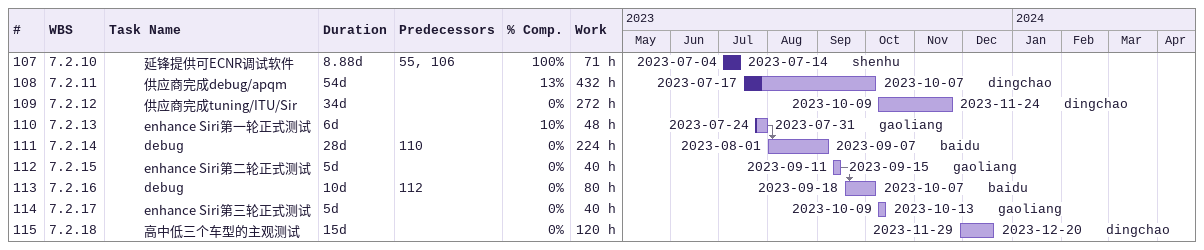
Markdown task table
| ID | WBS | Task | Duration | Start | Finish | Predecessors | Resources | % complete | Work (h) |
|---|---|---|---|---|---|---|---|---|---|
| 107 | 7.2.10 | 延锋提供可ECNR调试软件 | 8.88d | 2023-07-04 | 2023-07-14 | 55, 106 | shenhu | 100 | 71 |
| 108 | 7.2.11 | 供应商完成debug/apqm | 54d | 2023-07-17 | 2023-10-07 |  | dingchao | 13 | 432 |
| 109 | 7.2.12 | 供应商完成tuning/ITU/Sir | 34d | 2023-10-09 | 2023-11-24 |  | dingchao | 0 | 272 |
| 110 | 7.2.13 | enhance Siri第一轮正式测试 | 6d | 2023-07-24 | 2023-07-31 |  | gaoliang | 10 | 48 |
| 111 | 7.2.14 | debug | 28d | 2023-08-01 | 2023-09-07 | 110 | baidu | 0 | 224 |
| 112 | 7.2.15 | enhance Siri第二轮正式测试 | 5d | 2023-09-11 | 2023-09-15 |  | gaoliang | 0 | 40 |
| 113 | 7.2.16 | debug | 10d | 2023-09-18 | 2023-10-07 | 112 | baidu | 0 | 80 |
| 114 | 7.2.17 | enhance Siri第三轮正式测试 | 5d | 2023-10-09 | 2023-10-13 |  | gaoliang | 0 | 40 |
| 115 | 7.2.18 | 高中低三个车型的主观测试 | 15d | 2023-11-29 | 2023-12-20 |  | dingchao | 0 | 120 |
